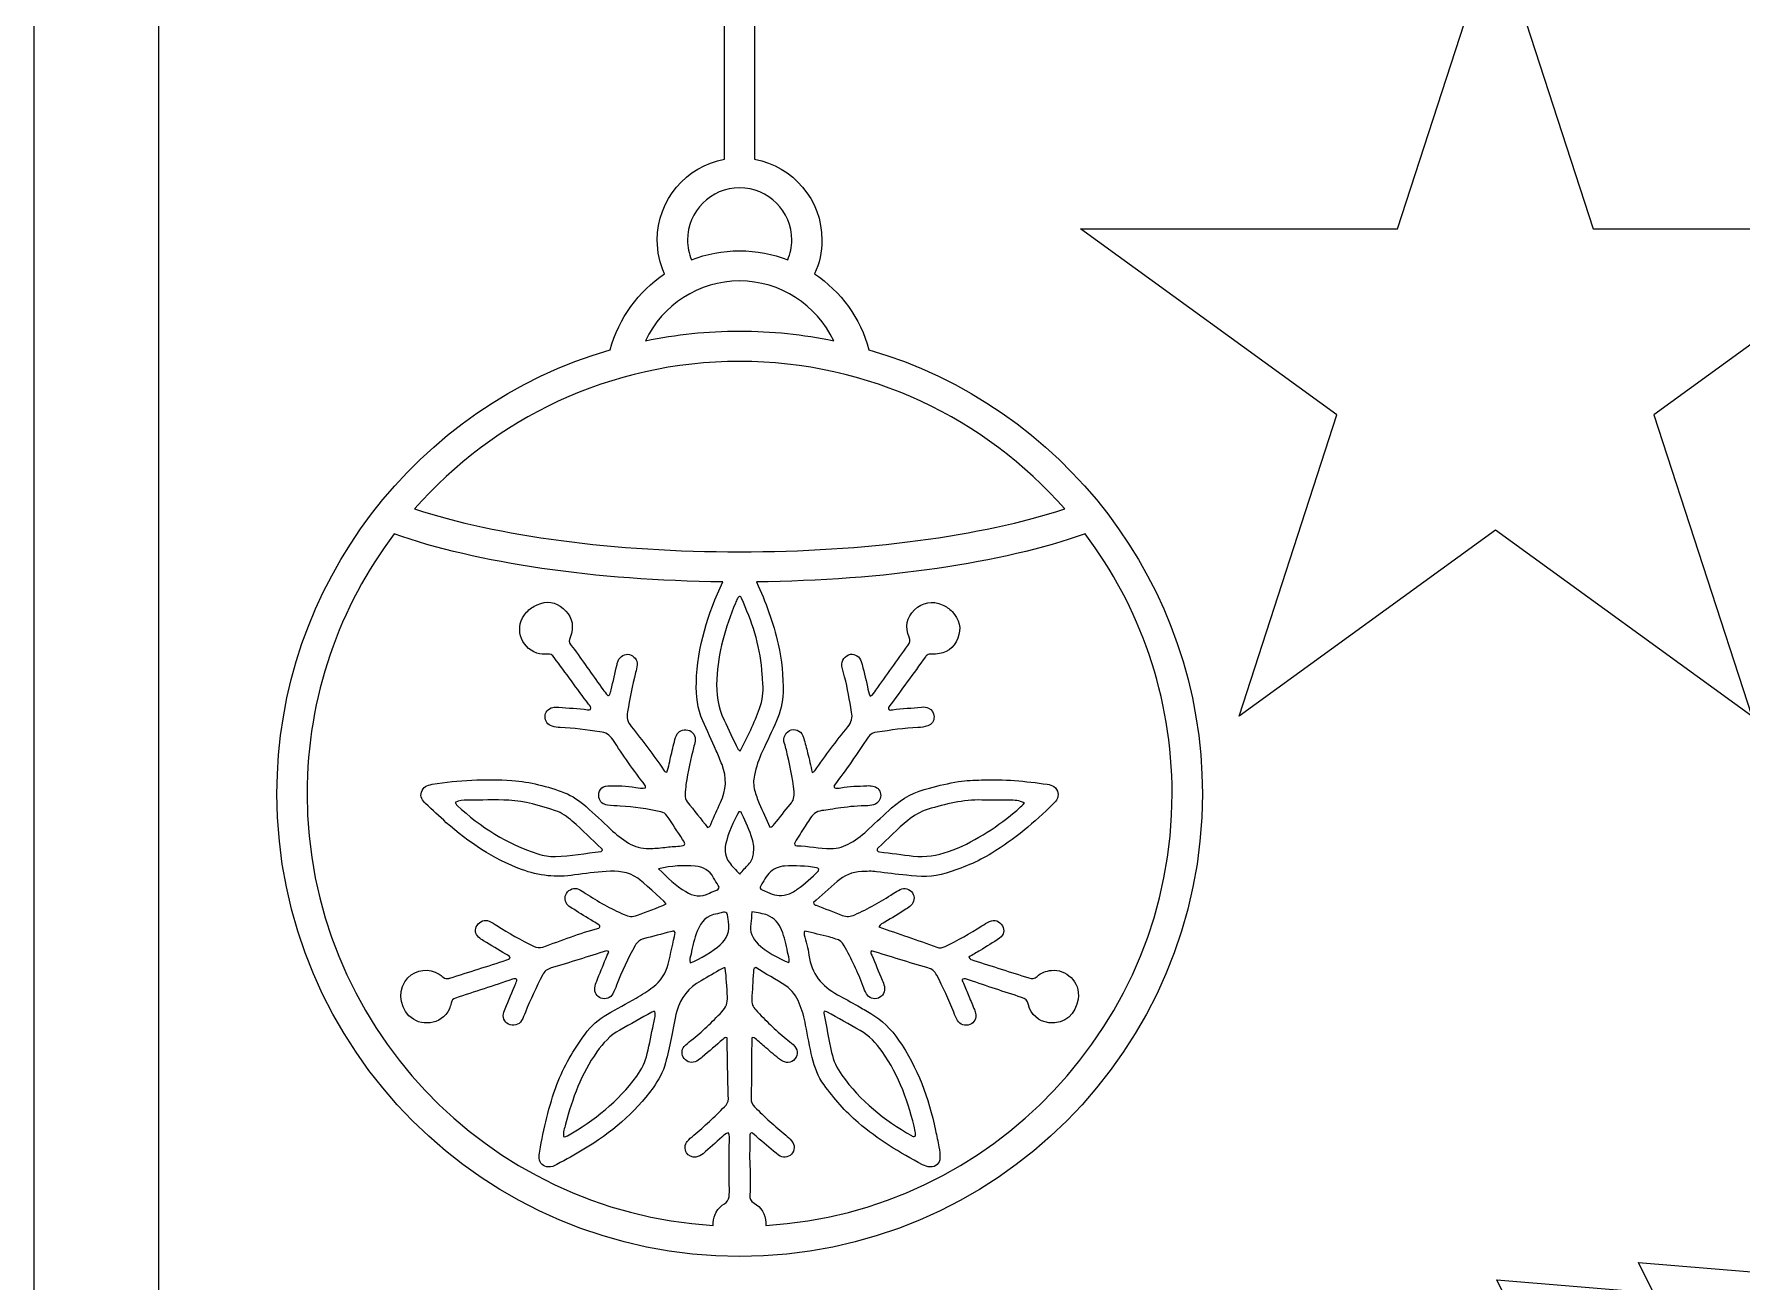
# Model space of a CAD drawing. Header units: centimetres. Extents: x 4.3 to 9.6, y -19.4 to -0.6.
# Drawn here: x 4.329 to 7.433, y -14.813 to -12.545 of the extents above; entities that cross this region are included whole.
import ezdxf

# ---------------------------------------------------------------- set-up
doc = ezdxf.new("R2010")
doc.units = ezdxf.units.CM
doc.header["$MEASUREMENT"] = 0
doc.layers.add('Layer 1', color=7, linetype='Continuous')

# ---------------------------------------------------------------- blocks, each defined once
blk = doc.blocks.new('block 2')
at = {"layer": 'Layer 1', "lineweight": 0}
for points, knots in [([(9.4859, -2.7537), (9.4859, -2.7537), (9.1598, -2.7537), (9.1598, -2.7537), (9.1598, -2.7537), (7.9094, -0.5882), (7.9094, -0.5882), (7.9094, -0.5882), (6.0606, -0.5882), (6.0606, -0.5882), (6.0606, -0.5882), (4.8104, -2.7537), (4.8104, -2.7537), (4.8104, -2.7537), (4.4844, -2.7537), (4.4844, -2.7537), (4.4313, -2.7537), (4.3957, -2.7783), (4.3742, -2.7998), (4.3539, -2.8201), (4.3293, -2.8557), (4.3293, -2.9087), (4.3293, -2.9087), (4.3293, -17.1063), (4.3293, -17.1063), (4.3293, -17.1915), (4.3988, -17.261), (4.4844, -17.261), (4.4844, -17.261), (4.8104, -17.261), (4.8104, -17.261), (4.8104, -17.261), (6.0606, -19.4268), (6.0606, -19.4268), (6.0606, -19.4268), (7.9094, -19.4268), (7.9094, -19.4268), (7.9094, -19.4268), (9.1598, -17.261), (9.1598, -17.261), (9.1598, -17.261), (9.4859, -17.261), (9.4859, -17.261), (9.5418, -17.261), (9.5785, -17.2325), (9.5949, -17.2161), (9.6158, -17.1952), (9.6407, -17.1594), (9.6407, -17.1063), (9.6407, -17.1063), (9.6407, -2.9087), (9.6407, -2.9087), (9.6407, -2.8232), (9.5712, -2.7537), (9.4859, -2.7537)], [0, 0, 0, 0, 1, 1, 1, 2, 2, 2, 3, 3, 3, 4, 4, 4, 5, 5, 5, 6, 6, 6, 7, 7, 7, 8, 8, 8, 9, 9, 9, 10, 10, 10, 11, 11, 11, 12, 12, 12, 13, 13, 13, 14, 14, 14, 15, 15, 15, 16, 16, 16, 17, 17, 17, 18, 18, 18, 18]), ([(9.4148, -16.3074), (9.4088, -16.2922), (9.4039, -16.2817), (9.4016, -16.2771), (9.394, -16.2133), (9.3836, -16.1399), (9.3562, -16.071), (9.3322, -16.0105), (9.2972, -15.9647), (9.2394, -15.9178), (9.1851, -15.8738), (9.1245, -15.8381), (9.066, -15.8035), (9.0179, -15.7751), (8.9681, -15.7457), (8.9227, -15.7122), (8.7954, -15.6181), (8.6718, -15.4996), (8.5339, -15.339), (8.4349, -15.2237), (8.2987, -15.0914), (8.1228, -15.0914), (8.1228, -15.0914), (7.4748, -15.0914), (7.4748, -15.0914), (7.4748, -15.0914), (7.6499, -14.8135), (7.6499, -14.8135), (7.6518, -14.8121), (7.6525, -14.8112), (7.6516, -14.8109), (7.6519, -14.81), (7.6508, -14.81), (7.6485, -14.8107), (7.6485, -14.8107), (7.245, -14.7774), (7.245, -14.7774), (7.245, -14.7774), (7.2727, -14.8327), (7.2727, -14.8327), (7.2727, -14.8327), (6.9874, -14.8092), (6.9874, -14.8092), (6.9874, -14.8092), (7.0363, -14.9071), (7.0363, -14.9071), (7.0363, -14.9071), (6.7135, -14.8804), (6.7135, -14.8804), (6.7135, -14.8804), (6.7666, -14.9869), (6.7666, -14.9869), (6.7666, -14.9869), (6.2489, -14.9441), (6.2489, -14.9441), (6.2489, -14.9441), (6.4598, -15.3665), (6.4598, -15.3665), (6.4598, -15.3665), (5.6464, -15.7726), (5.6464, -15.7726), (5.629, -15.7812), (5.6219, -15.8025), (5.6306, -15.8199), (5.6393, -15.8372), (5.6605, -15.8443), (5.6779, -15.8357), (5.6779, -15.8357), (6.4913, -15.4296), (6.4913, -15.4296), (6.4913, -15.4296), (6.7003, -15.8482), (6.7003, -15.8482), (6.7003, -15.8482), (4.5552, -15.8482), (4.5552, -15.8482), (4.5552, -15.8482), (4.5552, -2.9807), (4.5552, -2.9807), (4.5552, -2.9807), (6.4662, -2.9807), (6.4662, -2.9807), (6.1498, -3.0356), (5.9361, -3.1393), (5.9361, -3.2583), (5.9361, -3.3269), (6.0076, -3.3904), (6.1287, -3.4426), (6.1287, -3.4426), (6.1287, -4.2371), (6.1287, -4.2371), (6.1287, -4.2371), (5.6558, -4.4644), (5.6558, -4.4644), (5.6558, -4.4644), (6.0197, -4.4644), (6.0197, -4.4644), (5.8393, -4.6764), (5.7303, -4.9509), (5.7303, -5.2504), (5.7303, -5.4661), (5.787, -5.6689), (5.8861, -5.8448), (5.7453, -6.2976), (5.9361, -6.6023), (6.0236, -6.7115), (6.0016, -6.7234), (5.9796, -6.7358), (5.9581, -6.7488), (5.8331, -6.6186), (5.6617, -6.5447), (5.4787, -6.5447), (5.1117, -6.5447), (4.8127, -6.8437), (4.8127, -7.2107), (4.8127, -7.4755), (4.9688, -7.7121), (5.2068, -7.8183), (5.1958, -7.8889), (5.1896, -7.9609), (5.1896, -8.034), (5.1896, -8.2819), (5.2565, -8.5261), (5.3833, -8.7446), (4.8824, -9.1385), (4.5662, -9.713), (4.5662, -10.3522), (4.5662, -11.0733), (4.9683, -11.7125), (5.584, -12.1024), (5.584, -12.1024), (5.584, -12.7719), (5.584, -12.7719), (5.5146, -12.7848), (5.4618, -12.8458), (5.4618, -12.919), (5.4618, -12.9404), (5.4663, -12.9613), (5.4751, -12.9805), (5.4276, -13.0124), (5.3921, -13.0607), (5.3762, -13.1183), (5.0267, -13.2202), (4.7706, -13.5435), (4.7706, -13.9255), (4.7706, -14.3891), (5.1478, -14.7666), (5.6114, -14.7666), (6.0753, -14.7666), (6.4525, -14.3891), (6.4525, -13.9255), (6.4525, -13.5435), (6.1962, -13.2202), (5.8466, -13.1183), (5.8311, -13.0607), (5.7952, -13.0124), (5.7478, -12.9805), (5.7566, -12.9613), (5.7611, -12.9404), (5.7611, -12.919), (5.7611, -12.8458), (5.7083, -12.7848), (5.6388, -12.7719), (5.6388, -12.7719), (5.6388, -12.136), (5.6388, -12.136), (6.0115, -12.3585), (6.4573, -12.4915), (6.9367, -12.4997), (6.9367, -12.4997), (6.8071, -12.8983), (6.8071, -12.8983), (6.8071, -12.8983), (6.2312, -12.8983), (6.2312, -12.8983), (6.2312, -12.8983), (6.697, -13.2369), (6.697, -13.2369), (6.697, -13.2369), (6.5191, -13.7846), (6.5191, -13.7846), (6.5191, -13.7846), (6.985, -13.4461), (6.985, -13.4461), (6.985, -13.4461), (7.4509, -13.7846), (7.4509, -13.7846), (7.4509, -13.7846), (7.273, -13.2369), (7.273, -13.2369), (7.273, -13.2369), (7.7388, -12.8983), (7.7388, -12.8983), (7.7388, -12.8983), (7.1629, -12.8983), (7.1629, -12.8983), (7.1629, -12.8983), (7.0333, -12.4997), (7.0333, -12.4997), (7.5129, -12.4913), (7.9585, -12.3579), (8.3312, -12.1353), (8.3312, -12.1353), (8.3312, -12.7719), (8.3312, -12.7719), (8.2617, -12.7848), (8.2089, -12.8458), (8.2089, -12.919), (8.2089, -12.9404), (8.2134, -12.9613), (8.2222, -12.9805), (8.1748, -13.0124), (8.1389, -13.0607), (8.1234, -13.1183), (7.7738, -13.2202), (7.5175, -13.5435), (7.5175, -13.9255), (7.5175, -14.3891), (7.8947, -14.7666), (8.3586, -14.7666), (8.8222, -14.7666), (9.1994, -14.3891), (9.1994, -13.9255), (9.1994, -13.5435), (8.9433, -13.2202), (8.5937, -13.1183), (8.5779, -13.0607), (8.5424, -13.0124), (8.4949, -12.9805), (8.5037, -12.9613), (8.5082, -12.9404), (8.5082, -12.919), (8.5082, -12.8458), (8.4554, -12.7848), (8.3859, -12.7719), (8.3859, -12.7719), (8.3859, -12.1016), (8.3859, -12.1016), (9.0014, -11.7119), (9.4038, -11.0731), (9.4038, -10.3522), (9.4038, -9.6831), (9.0571, -9.0843), (8.515, -8.6901), (8.622, -8.4863), (8.6784, -8.2607), (8.6784, -8.034), (8.6784, -7.9549), (8.6717, -7.877), (8.6587, -7.8011), (8.8764, -7.6878), (9.0167, -7.4617), (9.0167, -7.2107), (9.0167, -6.8437), (8.718, -6.5447), (8.3507, -6.5447), (8.1745, -6.5447), (8.009, -6.6133), (7.8854, -6.7347), (7.8817, -6.7324), (7.878, -6.7304), (7.8746, -6.7285), (8.0748, -6.4041), (8.0333, -5.9422), (8.0181, -5.8224), (8.02, -5.8188), (8.0217, -5.8154), (8.0234, -5.8117), (8.0234, -5.8117), (8.7335, -5.9529), (8.7335, -5.9529), (8.766, -5.9594), (8.7982, -5.9413), (8.8095, -5.9103), (8.8227, -5.8738), (8.8024, -5.834), (8.7654, -5.823), (8.7654, -5.823), (8.1011, -5.6285), (8.1011, -5.6285), (8.14, -5.5093), (8.1615, -5.3823), (8.1615, -5.2504), (8.1615, -4.9509), (8.0525, -4.6764), (7.8721, -4.4644), (7.8721, -4.4644), (8.3066, -4.4644), (8.3066, -4.4644), (8.3066, -4.4644), (7.7126, -4.2224), (7.7126, -4.2224), (7.7126, -4.2224), (7.6956, -3.4909), (7.6956, -3.4909), (7.8989, -3.4328), (8.0263, -3.35), (8.0263, -3.2583), (8.0263, -3.1393), (7.8127, -3.0356), (7.4964, -2.9807), (7.4964, -2.9807), (9.4148, -2.9807), (9.4148, -2.9807), (9.4148, -2.9807), (9.4148, -16.3074), (9.4148, -16.3074)], [0, 0, 0, 0, 1, 1, 1, 2, 2, 2, 3, 3, 3, 4, 4, 4, 5, 5, 5, 6, 6, 6, 7, 7, 7, 8, 8, 8, 9, 9, 9, 10, 10, 10, 11, 11, 11, 12, 12, 12, 13, 13, 13, 14, 14, 14, 15, 15, 15, 16, 16, 16, 17, 17, 17, 18, 18, 18, 19, 19, 19, 20, 20, 20, 21, 21, 21, 22, 22, 22, 23, 23, 23, 24, 24, 24, 25, 25, 25, 26, 26, 26, 27, 27, 27, 28, 28, 28, 29, 29, 29, 30, 30, 30, 31, 31, 31, 32, 32, 32, 33, 33, 33, 34, 34, 34, 35, 35, 35, 36, 36, 36, 37, 37, 37, 38, 38, 38, 39, 39, 39, 40, 40, 40, 41, 41, 41, 42, 42, 42, 43, 43, 43, 44, 44, 44, 45, 45, 45, 46, 46, 46, 47, 47, 47, 48, 48, 48, 49, 49, 49, 50, 50, 50, 51, 51, 51, 52, 52, 52, 53, 53, 53, 54, 54, 54, 55, 55, 55, 56, 56, 56, 57, 57, 57, 58, 58, 58, 59, 59, 59, 60, 60, 60, 61, 61, 61, 62, 62, 62, 63, 63, 63, 64, 64, 64, 65, 65, 65, 66, 66, 66, 67, 67, 67, 68, 68, 68, 69, 69, 69, 70, 70, 70, 71, 71, 71, 72, 72, 72, 73, 73, 73, 74, 74, 74, 75, 75, 75, 76, 76, 76, 77, 77, 77, 78, 78, 78, 79, 79, 79, 80, 80, 80, 81, 81, 81, 82, 82, 82, 83, 83, 83, 84, 84, 84, 85, 85, 85, 86, 86, 86, 87, 87, 87, 88, 88, 88, 89, 89, 89, 90, 90, 90, 91, 91, 91, 92, 92, 92, 93, 93, 93, 94, 94, 94, 95, 95, 95, 96, 96, 96, 97, 97, 97, 98, 98, 98, 99, 99, 99, 100, 100, 100, 101, 101, 101, 102, 102, 102, 102]), ([(5.699, -12.9548), (5.6716, -12.9444), (5.6422, -12.9384), (5.6114, -12.9384), (5.5809, -12.9384), (5.5513, -12.9444), (5.5239, -12.9548), (5.5194, -12.9435), (5.5166, -12.9314), (5.5166, -12.919), (5.5166, -12.8667), (5.5592, -12.8241), (5.6114, -12.8241), (5.6637, -12.8241), (5.7063, -12.8667), (5.7063, -12.919), (5.7063, -12.9314), (5.7035, -12.9435), (5.699, -12.9548)], [0, 0, 0, 0, 1, 1, 1, 2, 2, 2, 3, 3, 3, 4, 4, 4, 5, 5, 5, 6, 6, 6, 6]), ([(5.6114, -13.0844), (5.553, -13.0844), (5.4957, -13.0906), (5.4406, -13.1019), (5.4711, -13.037), (5.5372, -12.9932), (5.6114, -12.9932), (5.6857, -12.9932), (5.7518, -13.037), (5.7825, -13.1019), (5.7272, -13.0906), (5.6702, -13.0844), (5.6114, -13.0844)], [0, 0, 0, 0, 1, 1, 1, 2, 2, 2, 3, 3, 3, 4, 4, 4, 4]), ([(5.6114, -13.4856), (5.3839, -13.4856), (5.1718, -13.4574), (5.0208, -13.4077), (5.1648, -13.2434), (5.3762, -13.1395), (5.6114, -13.1395), (5.8469, -13.1395), (6.0581, -13.2434), (6.2024, -13.4077), (6.051, -13.4574), (5.839, -13.4856), (5.6114, -13.4856)], [0, 0, 0, 0, 1, 1, 1, 2, 2, 2, 3, 3, 3, 4, 4, 4, 4]), ([(5.5928, -14.6452), (5.5931, -14.6573), (5.5928, -14.668), (5.5795, -14.6734), (5.568, -14.6833), (5.5626, -14.6968), (5.5632, -14.7101), (5.1521, -14.685), (4.8254, -14.3428), (4.8254, -13.9255), (4.8254, -13.7485), (4.8844, -13.5847), (4.9835, -13.4531), (5.1349, -13.5065), (5.3497, -13.5378), (5.5809, -13.5404), (5.5541, -13.5983), (5.5344, -13.6581), (5.5329, -13.7233), (5.5321, -13.7473), (5.5346, -13.7705), (5.5445, -13.7928), (5.5527, -13.8109), (5.5612, -13.8289), (5.5691, -13.8473), (5.573, -13.8557), (5.5761, -13.8639), (5.5795, -13.8724), (5.5888, -13.8958), (5.5872, -13.9187), (5.5767, -13.9413), (5.5708, -13.954), (5.5654, -13.9667), (5.5598, -13.9794), (5.5586, -13.9822), (5.5578, -13.9851), (5.5533, -13.9867), (5.5411, -13.9715), (5.5287, -13.9557), (5.5163, -13.9402), (5.5129, -13.9362), (5.5118, -13.9317), (5.5123, -13.9266), (5.5129, -13.9207), (5.5132, -13.9148), (5.514, -13.9085), (5.5171, -13.8851), (5.5225, -13.8622), (5.5284, -13.8391), (5.5296, -13.8351), (5.5307, -13.8309), (5.5307, -13.8269), (5.531, -13.8171), (5.5236, -13.8094), (5.514, -13.8092), (5.5047, -13.8089), (5.4985, -13.8131), (5.4951, -13.823), (5.492, -13.8334), (5.49, -13.8442), (5.4869, -13.8549), (5.4841, -13.8653), (5.4838, -13.8764), (5.479, -13.8862), (5.4759, -13.8862), (5.4748, -13.884), (5.4734, -13.882), (5.455, -13.8549), (5.435, -13.8289), (5.4146, -13.8032), (5.4079, -13.795), (5.4059, -13.7869), (5.4076, -13.7767), (5.4121, -13.7527), (5.4166, -13.729), (5.4225, -13.7053), (5.4237, -13.7007), (5.4251, -13.6959), (5.4251, -13.6911), (5.4257, -13.6821), (5.4197, -13.6748), (5.4113, -13.6722), (5.4036, -13.6703), (5.3943, -13.6753), (5.3906, -13.6838), (5.3898, -13.6858), (5.3892, -13.6883), (5.3887, -13.6906), (5.3853, -13.7061), (5.3816, -13.7214), (5.3779, -13.7366), (5.3774, -13.7397), (5.3765, -13.7425), (5.3751, -13.7454), (5.3743, -13.747), (5.372, -13.7473), (5.3709, -13.7459), (5.3681, -13.7428), (5.3655, -13.7394), (5.363, -13.736), (5.3458, -13.7118), (5.3285, -13.6875), (5.3113, -13.6632), (5.3079, -13.6584), (5.302, -13.6544), (5.3017, -13.6482), (5.3017, -13.6437), (5.3045, -13.6392), (5.3057, -13.6344), (5.3105, -13.616), (5.3051, -13.6005), (5.291, -13.5887), (5.2769, -13.5765), (5.2608, -13.574), (5.2436, -13.5819), (5.2362, -13.585), (5.2297, -13.5895), (5.2244, -13.5954), (5.2001, -13.6214), (5.2133, -13.6592), (5.2427, -13.6697), (5.2492, -13.6719), (5.2557, -13.6717), (5.2625, -13.6714), (5.2678, -13.6708), (5.2712, -13.6731), (5.2743, -13.6776), (5.2952, -13.7061), (5.3161, -13.7343), (5.337, -13.7626), (5.339, -13.7654), (5.3424, -13.7679), (5.3404, -13.7725), (5.3387, -13.7727), (5.337, -13.7733), (5.3353, -13.773), (5.3178, -13.7694), (5.3003, -13.7705), (5.2828, -13.7682), (5.2791, -13.7677), (5.2755, -13.7674), (5.2721, -13.7685), (5.2633, -13.7708), (5.258, -13.777), (5.258, -13.7852), (5.258, -13.7936), (5.2625, -13.8001), (5.2709, -13.8027), (5.2757, -13.8038), (5.2805, -13.8049), (5.2853, -13.8052), (5.3096, -13.8058), (5.3336, -13.8097), (5.3576, -13.8128), (5.3683, -13.814), (5.3751, -13.8182), (5.381, -13.8269), (5.3997, -13.8555), (5.4192, -13.8834), (5.4398, -13.9102), (5.4403, -13.9111), (5.4401, -13.9125), (5.4403, -13.9145), (5.4344, -13.9162), (5.4288, -13.9148), (5.4228, -13.9139), (5.4059, -13.9111), (5.389, -13.9105), (5.372, -13.9111), (5.3602, -13.9114), (5.3534, -13.921), (5.3559, -13.9325), (5.3576, -13.9407), (5.3635, -13.945), (5.3712, -13.9461), (5.3788, -13.9475), (5.3867, -13.9472), (5.3946, -13.9478), (5.4194, -13.9489), (5.444, -13.9529), (5.4683, -13.9582), (5.4737, -13.9594), (5.477, -13.9616), (5.4799, -13.9659), (5.4892, -13.9803), (5.4988, -13.9944), (5.5078, -14.0085), (5.514, -14.0184), (5.5135, -14.0195), (5.5025, -14.0206), (5.4934, -14.0212), (5.4841, -14.0215), (5.4753, -14.0229), (5.4655, -14.0243), (5.4559, -14.0246), (5.4463, -14.0249), (5.433, -14.0251), (5.4211, -14.0218), (5.4098, -14.015), (5.398, -14.0079), (5.387, -13.9995), (5.3768, -13.9896), (5.3621, -13.976), (5.3475, -13.9622), (5.3325, -13.9489), (5.3209, -13.9385), (5.3076, -13.9292), (5.293, -13.9235), (5.2622, -13.9119), (5.2306, -13.9037), (5.1978, -13.9015), (5.1492, -13.8978), (5.1007, -13.9004), (5.0527, -13.9083), (5.0434, -13.9097), (5.0363, -13.9133), (5.0332, -13.9224), (5.0304, -13.9308), (5.0349, -13.9376), (5.0408, -13.9433), (5.0533, -13.9548), (5.0657, -13.9667), (5.0784, -13.978), (5.119, -14.0139), (5.1636, -14.0435), (5.215, -14.063), (5.2467, -14.0751), (5.2783, -14.0779), (5.3113, -14.0731), (5.3305, -14.0703), (5.3497, -14.0678), (5.3692, -14.0667), (5.3892, -14.0655), (5.4093, -14.0667), (5.4265, -14.0791), (5.4353, -14.0856), (5.4683, -14.1146), (5.4782, -14.1254), (5.4609, -14.1336), (5.4432, -14.1395), (5.4257, -14.1463), (5.4172, -14.1494), (5.4096, -14.1491), (5.4014, -14.1451), (5.3771, -14.1341), (5.3539, -14.1211), (5.3314, -14.1065), (5.3274, -14.1039), (5.3235, -14.1008), (5.3189, -14.0988), (5.311, -14.0955), (5.3017, -14.0988), (5.2969, -14.1065), (5.2927, -14.1132), (5.2935, -14.1223), (5.2995, -14.1282), (5.3026, -14.131), (5.3062, -14.1336), (5.3099, -14.1355), (5.3215, -14.1432), (5.3336, -14.1502), (5.3455, -14.1576), (5.3491, -14.1595), (5.3528, -14.1618), (5.3562, -14.1641), (5.3571, -14.1646), (5.3576, -14.1663), (5.3576, -14.1672), (5.3573, -14.168), (5.3565, -14.1694), (5.3556, -14.1697), (5.3209, -14.179), (5.2876, -14.192), (5.254, -14.2041), (5.2475, -14.2064), (5.2427, -14.2053), (5.2371, -14.2025), (5.2142, -14.1912), (5.1919, -14.1787), (5.1704, -14.1652), (5.1659, -14.1621), (5.1614, -14.1593), (5.1563, -14.157), (5.1481, -14.1536), (5.1391, -14.157), (5.1343, -14.1649), (5.1298, -14.1717), (5.1309, -14.1802), (5.1371, -14.1864), (5.1397, -14.1889), (5.143, -14.1906), (5.1461, -14.1926), (5.1597, -14.2008), (5.173, -14.209), (5.1865, -14.2171), (5.1893, -14.2191), (5.1933, -14.2197), (5.1947, -14.2242), (5.1924, -14.2253), (5.1908, -14.227), (5.1885, -14.2276), (5.1538, -14.2389), (5.1193, -14.2496), (5.0846, -14.2606), (5.084, -14.2609), (5.0835, -14.2609), (5.0829, -14.2612), (5.0792, -14.262), (5.0758, -14.2615), (5.0727, -14.2589), (5.0705, -14.2569), (5.0679, -14.255), (5.0654, -14.2533), (5.0473, -14.242), (5.0239, -14.2445), (5.0086, -14.2601), (4.9906, -14.2781), (4.9917, -14.3095), (5.0106, -14.3289), (5.0295, -14.349), (5.0699, -14.3473), (5.084, -14.3162), (5.0854, -14.3128), (5.0866, -14.3095), (5.0874, -14.3058), (5.0883, -14.3013), (5.0902, -14.2984), (5.095, -14.297), (5.1298, -14.2857), (5.1642, -14.2742), (5.1987, -14.2626), (5.2004, -14.262), (5.202, -14.2615), (5.2037, -14.2617), (5.2054, -14.2617), (5.2074, -14.2629), (5.2066, -14.2654), (5.2054, -14.2688), (5.204, -14.2722), (5.2026, -14.2756), (5.1961, -14.2911), (5.1893, -14.3066), (5.1831, -14.3224), (5.1797, -14.3309), (5.184, -14.3405), (5.1913, -14.3442), (5.1998, -14.3484), (5.2105, -14.3459), (5.2153, -14.3377), (5.2181, -14.3332), (5.2201, -14.3278), (5.2221, -14.3227), (5.2314, -14.2999), (5.2419, -14.277), (5.2531, -14.255), (5.2568, -14.2482), (5.2613, -14.2442), (5.2692, -14.242), (5.3028, -14.2321), (5.3364, -14.2214), (5.3698, -14.2109), (5.3706, -14.2106), (5.372, -14.2118), (5.3737, -14.2123), (5.372, -14.2169), (5.37, -14.2211), (5.3683, -14.2256), (5.3627, -14.2389), (5.3571, -14.2524), (5.3517, -14.266), (5.3503, -14.2696), (5.3489, -14.2739), (5.3483, -14.2781), (5.3472, -14.2866), (5.352, -14.2945), (5.3593, -14.297), (5.3678, -14.2999), (5.3768, -14.2968), (5.3813, -14.2889), (5.3839, -14.284), (5.3858, -14.2787), (5.3878, -14.2736), (5.3971, -14.2488), (5.4087, -14.2248), (5.4217, -14.2013), (5.4254, -14.1951), (5.4299, -14.1912), (5.4369, -14.1892), (5.4533, -14.1849), (5.4697, -14.1807), (5.4861, -14.1762), (5.4886, -14.1756), (5.4914, -14.1734), (5.4945, -14.1776), (5.4903, -14.1965), (5.4864, -14.216), (5.4816, -14.2352), (5.4776, -14.2524), (5.468, -14.266), (5.4539, -14.277), (5.4443, -14.2843), (5.4341, -14.2908), (5.4234, -14.2968), (5.4059, -14.3064), (5.3884, -14.316), (5.3712, -14.3261), (5.3554, -14.3354), (5.3412, -14.3473), (5.3305, -14.3623), (5.3099, -14.3908), (5.2921, -14.421), (5.2794, -14.454), (5.2647, -14.4935), (5.2554, -14.5342), (5.2481, -14.5754), (5.2472, -14.5794), (5.2469, -14.5839), (5.2472, -14.5881), (5.2478, -14.5972), (5.2548, -14.6034), (5.2639, -14.6039), (5.2695, -14.6042), (5.2746, -14.6022), (5.2794, -14.5994), (5.2958, -14.5904), (5.3124, -14.5816), (5.3285, -14.5717), (5.3771, -14.5421), (5.4206, -14.5065), (5.4542, -14.4599), (5.4641, -14.4461), (5.4725, -14.4314), (5.4768, -14.4148), (5.4807, -14.4001), (5.4838, -14.3854), (5.4872, -14.3704), (5.4909, -14.3541), (5.4929, -14.3371), (5.4974, -14.3208), (5.5044, -14.2959), (5.5188, -14.2776), (5.5414, -14.2654), (5.5541, -14.2584), (5.5665, -14.2507), (5.5792, -14.2434), (5.5807, -14.2425), (5.5824, -14.2425), (5.5852, -14.2417), (5.5877, -14.2595), (5.5883, -14.277), (5.5894, -14.2945), (5.59, -14.3055), (5.5869, -14.314), (5.5792, -14.3219), (5.5615, -14.3405), (5.5431, -14.358), (5.5231, -14.3741), (5.5188, -14.3775), (5.5146, -14.3809), (5.5109, -14.3848), (5.5056, -14.3911), (5.5058, -14.4001), (5.5106, -14.4066), (5.5163, -14.4139), (5.5253, -14.4159), (5.5335, -14.4114), (5.5372, -14.4094), (5.5406, -14.4066), (5.5437, -14.404), (5.5564, -14.3933), (5.5685, -14.3826), (5.5809, -14.3721), (5.5832, -14.3702), (5.5852, -14.3671), (5.5886, -14.3693), (5.5894, -14.4063), (5.59, -14.4433), (5.5911, -14.4803), (5.5911, -14.4862), (5.588, -14.4904), (5.584, -14.4944), (5.5663, -14.5127), (5.5476, -14.53), (5.5281, -14.5463), (5.5239, -14.5497), (5.5197, -14.5534), (5.5163, -14.5573), (5.5115, -14.563), (5.5112, -14.5717), (5.5149, -14.578), (5.5188, -14.5842), (5.5248, -14.5864), (5.5321, -14.5859), (5.5372, -14.5853), (5.5411, -14.5828), (5.5451, -14.5797), (5.5564, -14.5698), (5.5677, -14.5596), (5.5792, -14.5497), (5.5829, -14.5469), (5.5855, -14.5424), (5.5911, -14.5421), (5.5942, -14.5466), (5.5928, -14.5514), (5.5928, -14.5559), (5.5928, -14.5856), (5.592, -14.6155), (5.5928, -14.6452)], [0, 0, 0, 0, 1, 1, 1, 2, 2, 2, 3, 3, 3, 4, 4, 4, 5, 5, 5, 6, 6, 6, 7, 7, 7, 8, 8, 8, 9, 9, 9, 10, 10, 10, 11, 11, 11, 12, 12, 12, 13, 13, 13, 14, 14, 14, 15, 15, 15, 16, 16, 16, 17, 17, 17, 18, 18, 18, 19, 19, 19, 20, 20, 20, 21, 21, 21, 22, 22, 22, 23, 23, 23, 24, 24, 24, 25, 25, 25, 26, 26, 26, 27, 27, 27, 28, 28, 28, 29, 29, 29, 30, 30, 30, 31, 31, 31, 32, 32, 32, 33, 33, 33, 34, 34, 34, 35, 35, 35, 36, 36, 36, 37, 37, 37, 38, 38, 38, 39, 39, 39, 40, 40, 40, 41, 41, 41, 42, 42, 42, 43, 43, 43, 44, 44, 44, 45, 45, 45, 46, 46, 46, 47, 47, 47, 48, 48, 48, 49, 49, 49, 50, 50, 50, 51, 51, 51, 52, 52, 52, 53, 53, 53, 54, 54, 54, 55, 55, 55, 56, 56, 56, 57, 57, 57, 58, 58, 58, 59, 59, 59, 60, 60, 60, 61, 61, 61, 62, 62, 62, 63, 63, 63, 64, 64, 64, 65, 65, 65, 66, 66, 66, 67, 67, 67, 68, 68, 68, 69, 69, 69, 70, 70, 70, 71, 71, 71, 72, 72, 72, 73, 73, 73, 74, 74, 74, 75, 75, 75, 76, 76, 76, 77, 77, 77, 78, 78, 78, 79, 79, 79, 80, 80, 80, 81, 81, 81, 82, 82, 82, 83, 83, 83, 84, 84, 84, 85, 85, 85, 86, 86, 86, 87, 87, 87, 88, 88, 88, 89, 89, 89, 90, 90, 90, 91, 91, 91, 92, 92, 92, 93, 93, 93, 94, 94, 94, 95, 95, 95, 96, 96, 96, 97, 97, 97, 98, 98, 98, 99, 99, 99, 100, 100, 100, 101, 101, 101, 102, 102, 102, 103, 103, 103, 104, 104, 104, 105, 105, 105, 106, 106, 106, 107, 107, 107, 108, 108, 108, 109, 109, 109, 110, 110, 110, 111, 111, 111, 112, 112, 112, 113, 113, 113, 114, 114, 114, 115, 115, 115, 116, 116, 116, 117, 117, 117, 118, 118, 118, 119, 119, 119, 120, 120, 120, 121, 121, 121, 122, 122, 122, 123, 123, 123, 124, 124, 124, 125, 125, 125, 126, 126, 126, 127, 127, 127, 128, 128, 128, 129, 129, 129, 130, 130, 130, 131, 131, 131, 132, 132, 132, 133, 133, 133, 134, 134, 134, 135, 135, 135, 136, 136, 136, 137, 137, 137, 138, 138, 138, 139, 139, 139, 140, 140, 140, 141, 141, 141, 142, 142, 142, 143, 143, 143, 144, 144, 144, 145, 145, 145, 146, 146, 146, 147, 147, 147, 148, 148, 148, 149, 149, 149, 150, 150, 150, 151, 151, 151, 152, 152, 152, 153, 153, 153, 154, 154, 154, 155, 155, 155, 156, 156, 156, 157, 157, 157, 158, 158, 158, 159, 159, 159, 160, 160, 160, 161, 161, 161, 162, 162, 162, 163, 163, 163, 164, 164, 164, 165, 165, 165, 166, 166, 166, 167, 167, 167, 168, 168, 168, 169, 169, 169, 169]), ([(5.6377, -14.6694), (5.6312, -14.6658), (5.6298, -14.6612), (5.6301, -14.6545), (5.6312, -14.637), (5.6309, -14.6192), (5.6301, -14.6017), (5.6292, -14.5828), (5.6301, -14.5641), (5.6301, -14.5452), (5.6301, -14.5427), (5.6332, -14.541), (5.6351, -14.5424), (5.6394, -14.5461), (5.6433, -14.5497), (5.6473, -14.5534), (5.6589, -14.563), (5.6702, -14.5732), (5.6823, -14.5825), (5.6894, -14.5881), (5.6998, -14.5867), (5.7055, -14.5808), (5.7122, -14.574), (5.7125, -14.5636), (5.706, -14.5562), (5.7026, -14.5526), (5.699, -14.5494), (5.6953, -14.5463), (5.6755, -14.53), (5.6569, -14.5127), (5.6388, -14.4947), (5.6343, -14.4902), (5.632, -14.4854), (5.6323, -14.4786), (5.6326, -14.4664), (5.6329, -14.4543), (5.6329, -14.4422), (5.6332, -14.4193), (5.6332, -14.3961), (5.6335, -14.373), (5.6335, -14.3716), (5.6326, -14.369), (5.6354, -14.3688), (5.6368, -14.3688), (5.6388, -14.3693), (5.6399, -14.3704), (5.6464, -14.3758), (5.6527, -14.3817), (5.6592, -14.3871), (5.6679, -14.3947), (5.6767, -14.4023), (5.6857, -14.4091), (5.6956, -14.4162), (5.7052, -14.4153), (5.7119, -14.4074), (5.7184, -14.3992), (5.7176, -14.3896), (5.7088, -14.3815), (5.7049, -14.3778), (5.7004, -14.3744), (5.6961, -14.371), (5.6764, -14.3549), (5.6583, -14.3371), (5.6408, -14.3185), (5.6354, -14.3128), (5.6329, -14.3066), (5.6335, -14.299), (5.6346, -14.2826), (5.6354, -14.2663), (5.6366, -14.2499), (5.6366, -14.2471), (5.6354, -14.2437), (5.6408, -14.2414), (5.658, -14.2533), (5.6781, -14.262), (5.6956, -14.2747), (5.7066, -14.2829), (5.7148, -14.2931), (5.7198, -14.3058), (5.7252, -14.3188), (5.7289, -14.3323), (5.7314, -14.3459), (5.7351, -14.3656), (5.7388, -14.3854), (5.7433, -14.4049), (5.7475, -14.4227), (5.754, -14.4396), (5.765, -14.4546), (5.7834, -14.4794), (5.8031, -14.5031), (5.8271, -14.5232), (5.863, -14.5537), (5.9025, -14.5782), (5.944, -14.5997), (5.9485, -14.602), (5.9528, -14.6039), (5.9579, -14.6039), (5.968, -14.6039), (5.9754, -14.5977), (5.9756, -14.5873), (5.9756, -14.5808), (5.9748, -14.574), (5.9737, -14.5675), (5.972, -14.5573), (5.9697, -14.5472), (5.9675, -14.5373), (5.955, -14.4786), (5.9353, -14.423), (5.9005, -14.3733), (5.887, -14.3535), (5.8703, -14.3371), (5.8497, -14.3247), (5.8418, -14.3202), (5.8342, -14.3154), (5.8263, -14.3112), (5.8142, -14.3041), (5.8017, -14.2976), (5.7896, -14.2908), (5.7608, -14.275), (5.7416, -14.2527), (5.7374, -14.2188), (5.7357, -14.2061), (5.732, -14.194), (5.7289, -14.1816), (5.7283, -14.179), (5.7283, -14.1751), (5.7303, -14.1754), (5.745, -14.1785), (5.7597, -14.1821), (5.7743, -14.1858), (5.7783, -14.1869), (5.7822, -14.1883), (5.7865, -14.1895), (5.7935, -14.1912), (5.7978, -14.1954), (5.8012, -14.2016), (5.815, -14.2253), (5.8263, -14.2502), (5.8362, -14.2756), (5.8379, -14.2801), (5.8393, -14.2849), (5.8418, -14.2889), (5.8463, -14.2968), (5.8554, -14.2999), (5.8638, -14.2968), (5.8717, -14.2939), (5.8765, -14.2849), (5.8746, -14.2761), (5.8737, -14.2719), (5.8723, -14.268), (5.8706, -14.264), (5.8644, -14.249), (5.8579, -14.2341), (5.8517, -14.2188), (5.8506, -14.2166), (5.848, -14.2137), (5.8511, -14.2109), (5.8853, -14.2214), (5.9195, -14.2321), (5.9536, -14.242), (5.9615, -14.2442), (5.966, -14.2479), (5.9697, -14.255), (5.981, -14.2773), (5.9917, -14.2996), (6.0008, -14.3227), (6.0028, -14.3278), (6.0047, -14.3329), (6.0076, -14.3377), (6.0121, -14.3453), (6.0214, -14.3479), (6.0299, -14.345), (6.0378, -14.3419), (6.0423, -14.3335), (6.0403, -14.3241), (6.0397, -14.3213), (6.0383, -14.3185), (6.0372, -14.3157), (6.0338, -14.3072), (6.0304, -14.2987), (6.0268, -14.2903), (6.0236, -14.2826), (6.02, -14.2747), (6.0169, -14.2671), (6.016, -14.2654), (6.0149, -14.2634), (6.0172, -14.2623), (6.0186, -14.2617), (6.0205, -14.2617), (6.0222, -14.262), (6.0245, -14.2626), (6.0268, -14.2637), (6.029, -14.2643), (6.0606, -14.2747), (6.0923, -14.2855), (6.1239, -14.2956), (6.1312, -14.2979), (6.1343, -14.3013), (6.1363, -14.3089), (6.1414, -14.3275), (6.1541, -14.3388), (6.1736, -14.3416), (6.2038, -14.3456), (6.2227, -14.3247), (6.2266, -14.2987), (6.2314, -14.266), (6.2038, -14.244), (6.1784, -14.2465), (6.1682, -14.2476), (6.1594, -14.2507), (6.1521, -14.2575), (6.1473, -14.2617), (6.1428, -14.262), (6.1371, -14.2603), (6.1038, -14.2496), (6.0702, -14.2389), (6.0369, -14.2284), (6.0335, -14.2273), (6.0299, -14.2267), (6.0282, -14.2222), (6.0349, -14.2183), (6.0417, -14.2143), (6.0485, -14.2104), (6.0603, -14.203), (6.0725, -14.196), (6.0838, -14.1881), (6.092, -14.1821), (6.0937, -14.1731), (6.0891, -14.1655), (6.0841, -14.1567), (6.075, -14.1533), (6.0657, -14.1576), (6.0609, -14.1598), (6.0561, -14.1626), (6.0516, -14.1658), (6.0301, -14.1793), (6.0078, -14.1917), (5.985, -14.203), (5.9799, -14.2056), (5.9754, -14.2064), (5.9697, -14.2041), (5.935, -14.1917), (5.9003, -14.1799), (5.8644, -14.1674), (5.8672, -14.1621), (5.8717, -14.161), (5.8751, -14.159), (5.8881, -14.1511), (5.9011, -14.1432), (5.9138, -14.1353), (5.9169, -14.1333), (5.92, -14.1313), (5.9229, -14.1288), (5.9291, -14.1231), (5.9302, -14.1124), (5.9257, -14.1056), (5.9206, -14.0983), (5.9113, -14.0955), (5.9031, -14.0994), (5.8989, -14.1014), (5.8949, -14.1045), (5.8907, -14.107), (5.8684, -14.1214), (5.8452, -14.1347), (5.8206, -14.1454), (5.813, -14.1491), (5.806, -14.1497), (5.7981, -14.1466), (5.7825, -14.1401), (5.7664, -14.1344), (5.7506, -14.1282), (5.7486, -14.1276), (5.7458, -14.1271), (5.7455, -14.1234), (5.7597, -14.1107), (5.7741, -14.0977), (5.7887, -14.085), (5.8014, -14.0743), (5.8158, -14.0675), (5.8333, -14.0669), (5.8424, -14.0667), (5.8514, -14.0658), (5.8605, -14.0672), (5.8785, -14.0695), (5.8966, -14.0717), (5.9147, -14.0737), (5.9389, -14.0765), (5.9632, -14.0777), (5.9867, -14.07), (6.0157, -14.0607), (6.0437, -14.0494), (6.0697, -14.0336), (6.1109, -14.0082), (6.1476, -13.9777), (6.1815, -13.9436), (6.1837, -13.9416), (6.186, -13.9393), (6.1874, -13.9368), (6.1928, -13.9286), (6.1905, -13.9181), (6.1826, -13.9125), (6.1792, -13.91), (6.1753, -13.9088), (6.1707, -13.9083), (6.1312, -13.9023), (6.0914, -13.8987), (6.0513, -13.9004), (6.0372, -13.9012), (6.0234, -13.9009), (6.0095, -13.9032), (5.9915, -13.9063), (5.974, -13.9105), (5.9565, -13.915), (5.9305, -13.9212), (5.9076, -13.9331), (5.8878, -13.9512), (5.874, -13.9636), (5.8602, -13.9766), (5.8466, -13.9893), (5.8365, -13.9989), (5.8254, -14.0076), (5.8133, -14.0147), (5.802, -14.0215), (5.7904, -14.0249), (5.7772, -14.0249), (5.7566, -14.0251), (5.7362, -14.0203), (5.7156, -14.0201), (5.7117, -14.0198), (5.7103, -14.017), (5.7122, -14.0136), (5.7182, -14.004), (5.7244, -13.9941), (5.7306, -13.9845), (5.7359, -13.9763), (5.7405, -13.967), (5.7478, -13.9611), (5.7551, -13.9554), (5.7662, -13.956), (5.7758, -13.954), (5.7822, -13.9529), (5.7887, -13.952), (5.7952, -13.9512), (5.8116, -13.9486), (5.828, -13.9475), (5.8444, -13.9472), (5.8492, -13.9469), (5.854, -13.9461), (5.8585, -13.9441), (5.8647, -13.9407), (5.8689, -13.9328), (5.8678, -13.9258), (5.8667, -13.9181), (5.861, -13.9125), (5.8534, -13.9114), (5.85, -13.9108), (5.8463, -13.9105), (5.8427, -13.9108), (5.8269, -13.9119), (5.811, -13.9114), (5.7955, -13.9145), (5.7916, -13.9153), (5.7873, -13.9164), (5.7834, -13.9142), (5.7834, -13.9128), (5.7828, -13.9114), (5.7834, -13.9105), (5.8048, -13.882), (5.8252, -13.8526), (5.8449, -13.8227), (5.8489, -13.8165), (5.8545, -13.8142), (5.8616, -13.8134), (5.8861, -13.81), (5.9107, -13.8058), (5.9356, -13.8052), (5.9415, -13.8049), (5.9477, -13.8038), (5.9533, -13.8021), (5.961, -13.7998), (5.9649, -13.7933), (5.9649, -13.7854), (5.9646, -13.7778), (5.9612, -13.7727), (5.9545, -13.7696), (5.9505, -13.7679), (5.9466, -13.7671), (5.9421, -13.7679), (5.9248, -13.7708), (5.907, -13.7691), (5.8895, -13.7727), (5.887, -13.7733), (5.8836, -13.7744), (5.8819, -13.771), (5.8822, -13.7696), (5.8822, -13.7685), (5.8828, -13.7677), (5.9051, -13.7372), (5.9271, -13.707), (5.9494, -13.6765), (5.9497, -13.6762), (5.9502, -13.6756), (5.9505, -13.675), (5.9525, -13.6725), (5.955, -13.6711), (5.9584, -13.6714), (5.9584, -13.6714), (5.9675, -13.6714), (5.9675, -13.6714), (5.9872, -13.6708), (6.0005, -13.6607), (6.0078, -13.6429), (6.0155, -13.6248), (6.0109, -13.6084), (5.9977, -13.5943), (5.9926, -13.5889), (5.9867, -13.585), (5.9799, -13.5819), (5.9624, -13.574), (5.9432, -13.5771), (5.9296, -13.5909), (5.9149, -13.6053), (5.9121, -13.6223), (5.9195, -13.6409), (5.922, -13.6468), (5.9212, -13.6511), (5.9175, -13.6559), (5.8977, -13.683), (5.8785, -13.7101), (5.859, -13.7372), (5.8562, -13.7411), (5.8542, -13.7459), (5.8489, -13.7479), (5.8461, -13.7425), (5.8452, -13.7366), (5.8438, -13.731), (5.8404, -13.7154), (5.8367, -13.7002), (5.8325, -13.6849), (5.8302, -13.6762), (5.8206, -13.6708), (5.813, -13.6719), (5.8031, -13.6739), (5.7961, -13.6832), (5.7975, -13.6934), (5.7986, -13.6999), (5.8003, -13.7064), (5.8023, -13.7129), (5.8079, -13.7341), (5.8113, -13.7555), (5.815, -13.777), (5.817, -13.7871), (5.815, -13.7953), (5.8082, -13.8038), (5.7873, -13.8298), (5.767, -13.856), (5.7481, -13.8837), (5.7472, -13.8851), (5.7453, -13.8857), (5.7433, -13.8868), (5.7405, -13.8744), (5.7379, -13.8628), (5.7351, -13.8509), (5.7328, -13.8422), (5.7309, -13.8334), (5.728, -13.8247), (5.7241, -13.812), (5.7162, -13.8072), (5.7052, -13.8094), (5.6961, -13.8114), (5.6885, -13.8238), (5.693, -13.8343), (5.6947, -13.838), (5.6953, -13.8422), (5.6964, -13.8464), (5.7026, -13.871), (5.7077, -13.8961), (5.7105, -13.9215), (5.7114, -13.9308), (5.7094, -13.9379), (5.7035, -13.9447), (5.6936, -13.9563), (5.6846, -13.9684), (5.675, -13.9803), (5.6727, -13.9828), (5.671, -13.9865), (5.6662, -13.9859), (5.66, -13.9718), (5.6535, -13.9574), (5.6473, -13.943), (5.6436, -13.9351), (5.6411, -13.9272), (5.6388, -13.919), (5.6366, -13.91), (5.6363, -13.9012), (5.6383, -13.8919), (5.6414, -13.8769), (5.6462, -13.8628), (5.6527, -13.849), (5.6617, -13.8303), (5.6702, -13.8117), (5.6786, -13.7928), (5.6857, -13.7767), (5.6902, -13.7595), (5.6905, -13.7417), (5.6905, -13.712), (5.6882, -13.6824), (5.6817, -13.6533), (5.6727, -13.6141), (5.6589, -13.5765), (5.6419, -13.5404), (5.8734, -13.5378), (6.088, -13.5065), (6.2394, -13.4531), (6.3387, -13.5847), (6.3975, -13.7485), (6.3975, -13.9255), (6.3975, -14.3428), (6.0705, -14.6852), (5.6594, -14.7101), (5.6594, -14.7101), (5.6594, -14.705), (5.6594, -14.705), (5.6583, -14.6892), (5.651, -14.6771), (5.6377, -14.6694)], [0, 0, 0, 0, 1, 1, 1, 2, 2, 2, 3, 3, 3, 4, 4, 4, 5, 5, 5, 6, 6, 6, 7, 7, 7, 8, 8, 8, 9, 9, 9, 10, 10, 10, 11, 11, 11, 12, 12, 12, 13, 13, 13, 14, 14, 14, 15, 15, 15, 16, 16, 16, 17, 17, 17, 18, 18, 18, 19, 19, 19, 20, 20, 20, 21, 21, 21, 22, 22, 22, 23, 23, 23, 24, 24, 24, 25, 25, 25, 26, 26, 26, 27, 27, 27, 28, 28, 28, 29, 29, 29, 30, 30, 30, 31, 31, 31, 32, 32, 32, 33, 33, 33, 34, 34, 34, 35, 35, 35, 36, 36, 36, 37, 37, 37, 38, 38, 38, 39, 39, 39, 40, 40, 40, 41, 41, 41, 42, 42, 42, 43, 43, 43, 44, 44, 44, 45, 45, 45, 46, 46, 46, 47, 47, 47, 48, 48, 48, 49, 49, 49, 50, 50, 50, 51, 51, 51, 52, 52, 52, 53, 53, 53, 54, 54, 54, 55, 55, 55, 56, 56, 56, 57, 57, 57, 58, 58, 58, 59, 59, 59, 60, 60, 60, 61, 61, 61, 62, 62, 62, 63, 63, 63, 64, 64, 64, 65, 65, 65, 66, 66, 66, 67, 67, 67, 68, 68, 68, 69, 69, 69, 70, 70, 70, 71, 71, 71, 72, 72, 72, 73, 73, 73, 74, 74, 74, 75, 75, 75, 76, 76, 76, 77, 77, 77, 78, 78, 78, 79, 79, 79, 80, 80, 80, 81, 81, 81, 82, 82, 82, 83, 83, 83, 84, 84, 84, 85, 85, 85, 86, 86, 86, 87, 87, 87, 88, 88, 88, 89, 89, 89, 90, 90, 90, 91, 91, 91, 92, 92, 92, 93, 93, 93, 94, 94, 94, 95, 95, 95, 96, 96, 96, 97, 97, 97, 98, 98, 98, 99, 99, 99, 100, 100, 100, 101, 101, 101, 102, 102, 102, 103, 103, 103, 104, 104, 104, 105, 105, 105, 106, 106, 106, 107, 107, 107, 108, 108, 108, 109, 109, 109, 110, 110, 110, 111, 111, 111, 112, 112, 112, 113, 113, 113, 114, 114, 114, 115, 115, 115, 116, 116, 116, 117, 117, 117, 118, 118, 118, 119, 119, 119, 120, 120, 120, 121, 121, 121, 122, 122, 122, 123, 123, 123, 124, 124, 124, 125, 125, 125, 126, 126, 126, 127, 127, 127, 128, 128, 128, 129, 129, 129, 130, 130, 130, 131, 131, 131, 132, 132, 132, 133, 133, 133, 134, 134, 134, 135, 135, 135, 136, 136, 136, 137, 137, 137, 138, 138, 138, 139, 139, 139, 140, 140, 140, 141, 141, 141, 142, 142, 142, 143, 143, 143, 144, 144, 144, 145, 145, 145, 146, 146, 146, 147, 147, 147, 148, 148, 148, 149, 149, 149, 150, 150, 150, 151, 151, 151, 152, 152, 152, 153, 153, 153, 154, 154, 154, 155, 155, 155, 156, 156, 156, 157, 157, 157, 158, 158, 158, 159, 159, 159, 160, 160, 160, 161, 161, 161, 162, 162, 162, 163, 163, 163, 164, 164, 164, 165, 165, 165, 166, 166, 166, 167, 167, 167, 168, 168, 168, 169, 169, 169, 170, 170, 170, 171, 171, 171, 172, 172, 172, 173, 173, 173, 174, 174, 174, 175, 175, 175, 175]), ([(5.6038, -13.5788), (5.6049, -13.576), (5.6061, -13.5731), (5.6078, -13.5706), (5.6083, -13.5692), (5.6097, -13.5678), (5.6112, -13.5669), (5.6134, -13.5661), (5.6143, -13.5683), (5.6148, -13.5697), (5.6335, -13.6115), (5.6484, -13.6542), (5.6518, -13.7002), (5.6524, -13.7086), (5.6532, -13.7171), (5.6538, -13.7256), (5.6549, -13.7408), (5.6529, -13.7558), (5.6479, -13.7702), (5.6385, -13.797), (5.6256, -13.8221), (5.6126, -13.8481), (5.6106, -13.8464), (5.6089, -13.8453), (5.608, -13.8439), (5.5999, -13.8267), (5.5917, -13.8089), (5.5832, -13.7914), (5.5722, -13.7679), (5.5688, -13.7437), (5.5699, -13.7174), (5.5719, -13.6686), (5.5857, -13.6234), (5.6038, -13.5788)], [0, 0, 0, 0, 1, 1, 1, 2, 2, 2, 3, 3, 3, 4, 4, 4, 5, 5, 5, 6, 6, 6, 7, 7, 7, 8, 8, 8, 9, 9, 9, 10, 10, 10, 11, 11, 11, 11]), ([(5.3621, -14.028), (5.3613, -14.0288), (5.3604, -14.0302), (5.3596, -14.0302), (5.3319, -14.0336), (5.3045, -14.039), (5.2766, -14.0395), (5.2656, -14.0395), (5.2548, -14.0379), (5.2447, -14.0347), (5.1888, -14.017), (5.1408, -13.9859), (5.0979, -13.9467), (5.0967, -13.9455), (5.0962, -13.9438), (5.0948, -13.9416), (5.1015, -13.9376), (5.1089, -13.9371), (5.1159, -13.9371), (5.1413, -13.9371), (5.1668, -13.9359), (5.1922, -13.9373), (5.2212, -13.939), (5.2492, -13.9467), (5.2769, -13.9563), (5.2884, -13.9602), (5.2983, -13.9673), (5.3074, -13.9755), (5.3254, -13.9915), (5.3429, -14.0082), (5.3607, -14.0249), (5.3616, -14.0254), (5.3616, -14.0268), (5.3621, -14.028)], [0, 0, 0, 0, 1, 1, 1, 2, 2, 2, 3, 3, 3, 4, 4, 4, 5, 5, 5, 6, 6, 6, 7, 7, 7, 8, 8, 8, 9, 9, 9, 10, 10, 10, 11, 11, 11, 11]), ([(5.5928, -14.0503), (5.5857, -14.0407), (5.5835, -14.0288), (5.586, -14.0175), (5.5908, -13.9961), (5.5996, -13.9763), (5.61, -13.958), (5.6145, -13.9574), (5.6148, -13.9602), (5.6157, -13.9622), (5.6227, -13.9769), (5.6295, -13.9918), (5.6343, -14.0076), (5.6374, -14.0164), (5.6377, -14.0254), (5.6366, -14.0345), (5.6354, -14.0418), (5.6329, -14.0483), (5.6275, -14.0539), (5.6224, -14.059), (5.6179, -14.0647), (5.6117, -14.0717), (5.6047, -14.0638), (5.5979, -14.0576), (5.5928, -14.0503)], [0, 0, 0, 0, 1, 1, 1, 2, 2, 2, 3, 3, 3, 4, 4, 4, 5, 5, 5, 6, 6, 6, 7, 7, 7, 8, 8, 8, 8]), ([(5.863, -14.024), (5.8808, -14.0071), (5.8983, -13.9893), (5.9175, -13.9738), (5.9285, -13.9647), (5.9404, -13.9577), (5.9539, -13.9537), (5.9858, -13.9441), (6.018, -13.9359), (6.0516, -13.9368), (6.0685, -13.9371), (6.0855, -13.9368), (6.1024, -13.9371), (6.1109, -13.9371), (6.1194, -13.9373), (6.1295, -13.9421), (6.1222, -13.9492), (6.1168, -13.9548), (6.1106, -13.9596), (6.0742, -13.989), (6.0358, -14.0147), (5.9912, -14.0305), (5.97, -14.0379), (5.9491, -14.041), (5.9271, -14.0387), (5.9068, -14.0362), (5.8864, -14.0336), (5.8658, -14.0311), (5.8641, -14.0308), (5.8621, -14.0308), (5.8616, -14.0288), (5.8607, -14.0268), (5.8616, -14.0254), (5.863, -14.024)], [0, 0, 0, 0, 1, 1, 1, 2, 2, 2, 3, 3, 3, 4, 4, 4, 5, 5, 5, 6, 6, 6, 7, 7, 7, 8, 8, 8, 9, 9, 9, 10, 10, 10, 11, 11, 11, 11]), ([(5.5135, -14.1034), (5.4957, -14.0929), (5.481, -14.0785), (5.4643, -14.0619), (5.4881, -14.0562), (5.5095, -14.0554), (5.5307, -14.0571), (5.5451, -14.0582), (5.5572, -14.0647), (5.5643, -14.0782), (5.5668, -14.083), (5.5699, -14.0875), (5.5728, -14.0923), (5.5753, -14.0966), (5.5744, -14.0986), (5.5699, -14.1005), (5.5654, -14.1025), (5.5609, -14.1039), (5.5567, -14.1062), (5.5414, -14.1144), (5.5267, -14.1113), (5.5135, -14.1034)], [0, 0, 0, 0, 1, 1, 1, 2, 2, 2, 3, 3, 3, 4, 4, 4, 5, 5, 5, 6, 6, 6, 7, 7, 7, 7]), ([(5.6552, -14.0836), (5.6608, -14.074), (5.6671, -14.0652), (5.6778, -14.0607), (5.6829, -14.0587), (5.6877, -14.0568), (5.6933, -14.0568), (5.7128, -14.0562), (5.732, -14.0562), (5.7512, -14.0602), (5.7529, -14.0604), (5.7546, -14.0607), (5.7554, -14.0627), (5.7551, -14.0635), (5.7551, -14.065), (5.7546, -14.0658), (5.7427, -14.0779), (5.73, -14.0892), (5.7162, -14.0991), (5.7103, -14.1034), (5.7043, -14.107), (5.697, -14.1087), (5.6846, -14.1121), (5.6733, -14.1099), (5.662, -14.1045), (5.6453, -14.0966), (5.6456, -14.1002), (5.6552, -14.0836)], [0, 0, 0, 0, 1, 1, 1, 2, 2, 2, 3, 3, 3, 4, 4, 4, 5, 5, 5, 6, 6, 6, 7, 7, 7, 8, 8, 8, 9, 9, 9, 9]), ([(5.5233, -14.2171), (5.5259, -14.2027), (5.529, -14.1886), (5.5344, -14.1751), (5.5411, -14.1581), (5.5516, -14.146), (5.5711, -14.1437), (5.5767, -14.1432), (5.5835, -14.1378), (5.588, -14.1423), (5.5911, -14.1457), (5.59, -14.1528), (5.5911, -14.1578), (5.5951, -14.1754), (5.588, -14.1889), (5.5761, -14.2002), (5.5651, -14.2106), (5.538, -14.2267), (5.5219, -14.2329), (5.5191, -14.2273), (5.5225, -14.2222), (5.5233, -14.2171)], [0, 0, 0, 0, 1, 1, 1, 2, 2, 2, 3, 3, 3, 4, 4, 4, 5, 5, 5, 6, 6, 6, 7, 7, 7, 7]), ([(5.6623, -14.1463), (5.6744, -14.1511), (5.6831, -14.1607), (5.6879, -14.1731), (5.693, -14.1861), (5.6964, -14.1993), (5.6987, -14.2132), (5.6998, -14.2191), (5.7029, -14.2248), (5.7015, -14.231), (5.7015, -14.2315), (5.7009, -14.2321), (5.7007, -14.2324), (5.6848, -14.2267), (5.6555, -14.2095), (5.6453, -14.1988), (5.6354, -14.1886), (5.6287, -14.1768), (5.6318, -14.1615), (5.6329, -14.155), (5.6329, -14.1482), (5.6337, -14.1401), (5.6448, -14.1423), (5.6541, -14.1429), (5.6623, -14.1463)], [0, 0, 0, 0, 1, 1, 1, 2, 2, 2, 3, 3, 3, 4, 4, 4, 5, 5, 5, 6, 6, 6, 7, 7, 7, 8, 8, 8, 8]), ([(5.4547, -14.3445), (5.4516, -14.3623), (5.4477, -14.38), (5.4437, -14.3978), (5.4403, -14.4128), (5.4336, -14.4263), (5.4245, -14.4388), (5.3909, -14.4848), (5.3477, -14.5192), (5.2986, -14.5472), (5.2966, -14.5483), (5.2947, -14.5494), (5.2913, -14.5486), (5.2904, -14.541), (5.2932, -14.5334), (5.2952, -14.526), (5.3074, -14.4794), (5.3237, -14.4345), (5.352, -14.3947), (5.3633, -14.3786), (5.3762, -14.3648), (5.3935, -14.3549), (5.4132, -14.3442), (5.4327, -14.3332), (5.4522, -14.3224), (5.4539, -14.3216), (5.4556, -14.3213), (5.4576, -14.321), (5.4595, -14.3295), (5.4561, -14.3368), (5.4547, -14.3445)], [0, 0, 0, 0, 1, 1, 1, 2, 2, 2, 3, 3, 3, 4, 4, 4, 5, 5, 5, 6, 6, 6, 7, 7, 7, 8, 8, 8, 9, 9, 9, 10, 10, 10, 10]), ([(5.7645, -14.3244), (5.7642, -14.3236), (5.765, -14.3222), (5.7653, -14.3208), (5.767, -14.321), (5.7687, -14.3213), (5.7701, -14.3219), (5.7904, -14.3332), (5.8105, -14.3442), (5.8305, -14.3555), (5.8472, -14.3651), (5.8596, -14.3786), (5.8706, -14.3942), (5.9017, -14.4382), (5.9189, -14.4876), (5.9308, -14.5393), (5.9313, -14.541), (5.9313, -14.543), (5.9313, -14.5446), (5.9313, -14.5458), (5.9308, -14.5469), (5.9305, -14.548), (5.9279, -14.5492), (5.926, -14.548), (5.9237, -14.5469), (5.8743, -14.5187), (5.8308, -14.4834), (5.7972, -14.4368), (5.7882, -14.4244), (5.782, -14.4108), (5.7786, -14.3959), (5.7735, -14.3721), (5.7693, -14.3484), (5.7645, -14.3244)], [0, 0, 0, 0, 1, 1, 1, 2, 2, 2, 3, 3, 3, 4, 4, 4, 5, 5, 5, 6, 6, 6, 7, 7, 7, 8, 8, 8, 9, 9, 9, 10, 10, 10, 11, 11, 11, 11])]:
    blk.add_open_spline(points, degree=3, knots=knots, dxfattribs=at)

msp = doc.modelspace()

# ---------------------------------------------------------------- block references
at = {"layer": 'Layer 1'}
msp.add_blockref('block 2', (0, 0), dxfattribs=at)

doc.saveas('drawing.dxf')
